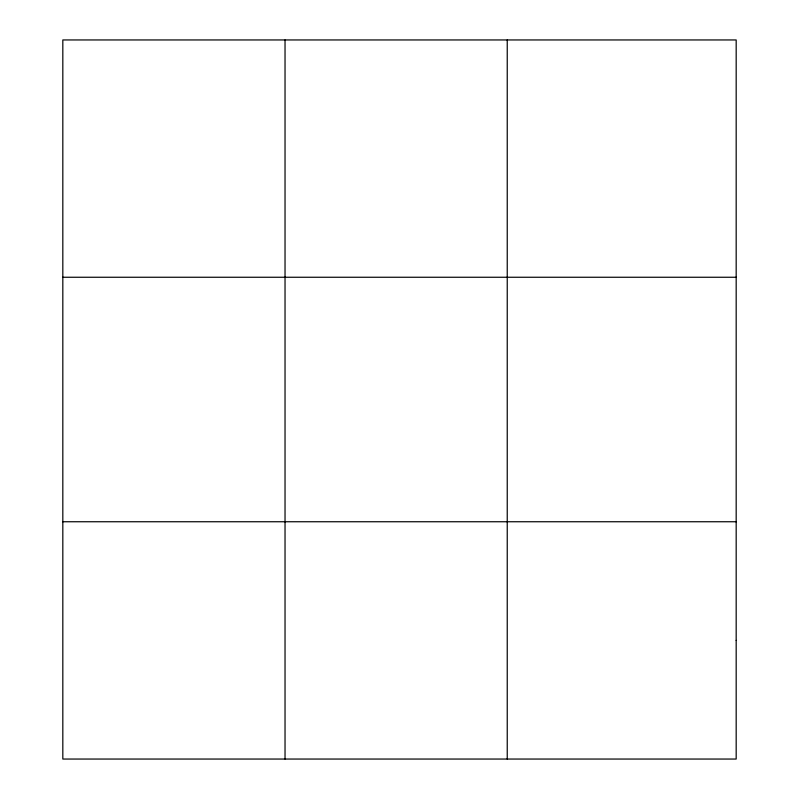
<?xml version="1.0" encoding="UTF-8"?>
<svg xmlns="http://www.w3.org/2000/svg" width="799" height="799" viewBox="0 0 799 799"><rect width="100%" height="100%" fill="white"/><g stroke="black" fill="none" stroke-linecap="round" stroke-linejoin="round"><path stroke-width="1.2" d="M285.033 759.05L285.033 39.95M507.235 759.05L507.235 39.95M62.821 277.253L736.179 277.253M62.821 521.747L736.179 521.747M736.179 640.399L736.179 759.05L62.821 759.05L62.821 39.95L736.179 39.95L736.179 640.399"/></g></svg>
